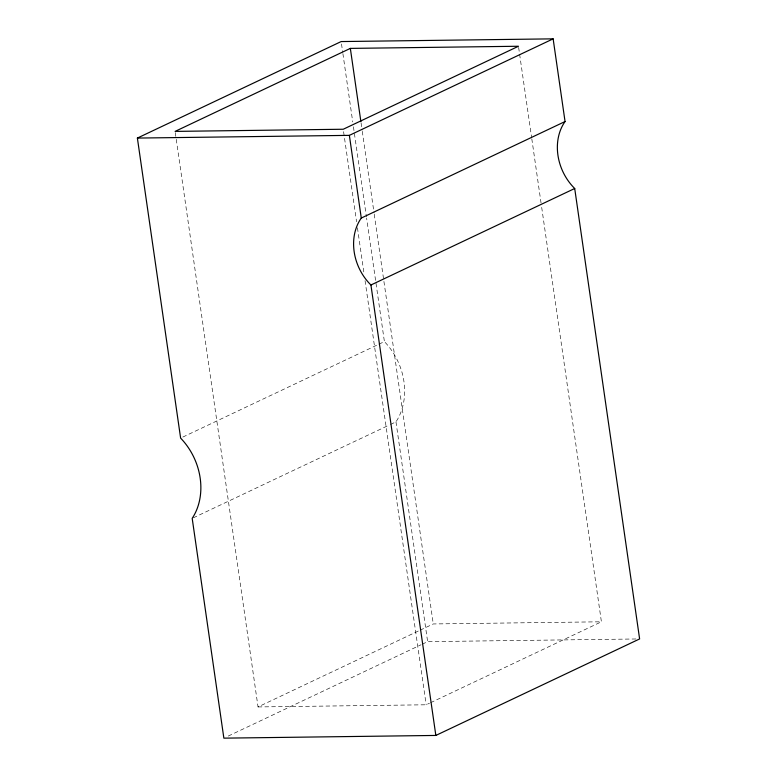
<?xml version="1.0" encoding="UTF-8"?>
<svg xmlns="http://www.w3.org/2000/svg" width="777" height="777" viewBox="0 0 777 777"><rect width="100%" height="100%" fill="white"/><g stroke="black" fill="none" stroke-linecap="round" stroke-linejoin="round"><path stroke-width="0.58" stroke-dasharray="3.88 2.91" d="M182.818 437.072L377.826 344.716M378.923 344.192L384.401 341.598L366.589 217.987M193.288 517.851L389.394 424.97M390.491 424.456L395.969 421.862A60.703 49.815 64.7 0 0 384.401 341.598M175.281 132.595L258.042 706.934L419.036 630.691M420.134 630.176L433.275 623.95L601.408 621.794L541.501 206.06M228.244 736.072L421.066 644.755M422.154 644.24L427.632 641.637L638.403 638.947M258.042 706.934L426.175 704.788L429.458 703.234M430.555 702.719L601.408 621.794M518.638 47.455L531.623 137.568M531.798 138.772L541.326 204.856M361.072 122.902L362.111 130.109M362.286 131.313L374.058 213.015M374.232 214.219L433.275 623.95M341.511 43.959L342.715 52.36M342.89 53.564L352.748 121.97M353.438 126.768L366.414 216.783M395.969 421.862L427.632 641.637M343.58 131.643L356.565 221.766M357.439 227.768L364.015 273.426M365.054 280.643L426.175 704.788"/><path stroke-width="1.17" d="M137.383 138.073L341.161 41.56L553.137 38.85L565.054 121.542A49.194 40.365 64.7 0 0 574.708 188.5L639.617 638.927L435.839 735.44L223.863 738.15L192.191 518.366A60.703 49.815 64.7 0 0 180.623 438.111L137.383 138.073L349.368 135.363L553.137 38.85M350.34 48.397L175.107 131.391L343.24 129.244L518.473 46.251L350.34 48.397L360.897 121.698M435.839 735.44L370.93 285.004A49.194 40.365 64.7 0 1 361.276 218.055L565.054 121.542M370.93 285.004L574.708 188.5M349.368 135.363L361.276 218.055"/></g></svg>
